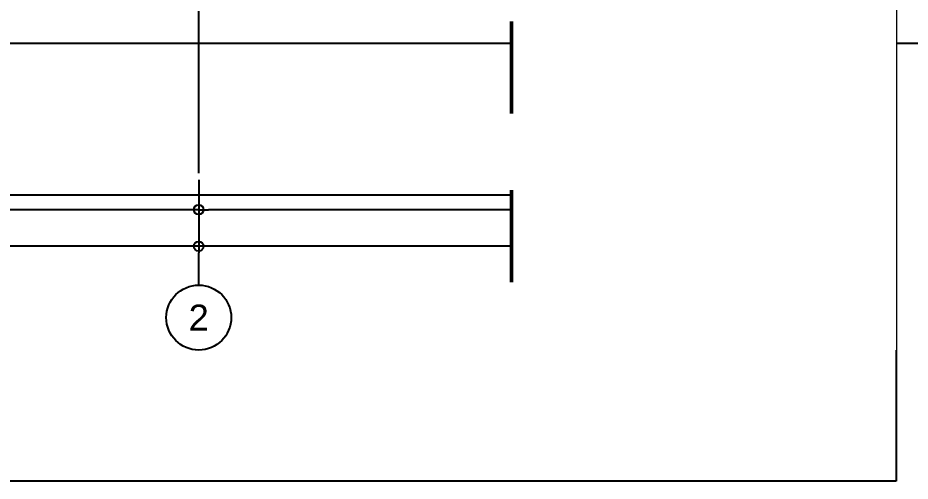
# Model space of a CAD drawing. Header units: millimetres. Extents: x 2519235 to 7246330, y 25937 to 201821.
# Drawn here: x 3146792 to 3153661, y 96627 to 100198 of the extents above; entities that cross this region are included whole.
import ezdxf
from ezdxf.enums import TextEntityAlignment as Align
from ezdxf.xclip import XClip

# ---------------------------------------------------------------- set-up
doc = ezdxf.new("R2010")
doc.units = ezdxf.units.MM
doc.header["$XCLIPFRAME"] = 0
doc.set_wipeout_variables(frame=1)
doc.linetypes.add('TA_GL_005.00000', pattern=[13.75, 5, -1.25, 1.25, -1.25, 5])
doc.linetypes.add('TA_HL_004.00000', pattern=[26, 14.2, -11.8])
for name, color, linetype in [('000 - 0_SYM_DWG_BREAKER_MAIN_COLOR_1', 7, 'Continuous'), ('000 - 0_SYM_DWG_BREAKER_WIPEOUT_', 7, 'Continuous'), ('000 - 0_SYM_DWG_GRID-BUBBLE_MAIN_COLOR_1', 7, 'Continuous'), ('000 - 0_SYM_DWG_GRIDLINE_MAIN_COLOR_1', 7, 'Continuous'), ('000 - 0_SYM_DWG_GRIDLINE_MAIN_COLOR_251', 7, 'Continuous'), ('010 - ASPG_DIMS_OVERALL', 7, 'Continuous'), ('010 - ASPG_DIMS_OVERALL_2', 7, 'Continuous'), ('010 - ASPG_DIMS_OVERALL_3', 7, 'Continuous')]:
    doc.layers.add(name, color=color, linetype=linetype)
doc.styles.add('Arial', font='arial.ttf', dxfattribs={"height": 300})
doc.styles.add('FAMELINE_FOR_CKST', font='arial.ttf')
doc.styles.add('TA', font='', dxfattribs={"height": 4.5})
doc.styles.get('TA').set_extended_font_data('Cordia New')
doc.dimstyles.new('FAMELINE-CKST_C-C', dxfattribs={"dimtxt": 0.3, "dimasz": 0.15, "dimexe": 0.1, "dimexo": 0.1, "dimgap": 0.05, "dimtad": 1, "dimzin": 0, "dimdsep": 46, "dimtxsty": 'FAMELINE_FOR_CKST', "dimblk": 'ORIGIN', "dimblk1": 'ORIGIN', "dimblk2": 'ORIGIN', "dimsah": 1, "dimcen": 0.1, "dimdle": 0.1, "dimclrd": 7, "dimclre": 7, "dimclrt": 7, "dimadec": 0, "dimazin": 0, "dimtfac": 1, "dimtix": 1, "dimtmove": 2, "dimatfit": 3, "dimfxl": 1, "dimtolj": 1, "dimtzin": 0, "dimlwd": -1, "dimlwe": -1, "dimarcsym": 0})

# ---------------------------------------------------------------- blocks, each defined once
blk = doc.blocks.new('*U972')
at = {"layer": '000 - 0_SYM_DWG_GRIDLINE_MAIN_COLOR_1', "color": 7}
blk.add_line((37.25, 0), (32.25, 0), dxfattribs=at)
blk.add_circle((42.25, 0), 5, dxfattribs=at)
at = {"layer": '000 - 0_SYM_DWG_GRIDLINE_MAIN_COLOR_251', "color": 7, "linetype": 'ByBlock', "ltscale": 5}
blk.add_line((20, 0), (-348.8, 0), dxfattribs=at)
at = {"layer": '000 - 0_SYM_DWG_GRIDLINE_MAIN_COLOR_251', "color": 7}
blk.add_point((0, 0), dxfattribs=at)
at = {"color": 7, "style": 'TA', "flags": 1}
blk.add_attdef('LOCATION', (6, -6), '', height=4.5, rotation=270, dxfattribs=at)
at = {"layer": '000 - 0_SYM_DWG_GRID-BUBBLE_MAIN_COLOR_1', "color": 7, "style": 'Arial'}
blk.add_attdef('GRID-HEAD', text='', height=4, rotation=90, dxfattribs=at).set_placement((42.25, 0), align=Align.MIDDLE_CENTER)
blk = doc.blocks.new('_Origin')
at = {"color": 7, "linetype": 'ByBlock', "lineweight": -2}
blk.add_line((0, 0), (-1, 0), dxfattribs=at)
blk.add_circle((0, 0), 0.5, dxfattribs=at)
blk = doc.blocks.new('*D2408')
at = {"layer": '010 - ASPG_DIMS_OVERALL_2', "color": 7, "transparency": 16777216}
for p, q in [((5400, 98950), (5400, 98668.7)), ((13200, 98950), (13200, 98668.7)), ((13125, 98718.7), (5475, 98718.7))]:
    blk.add_line(p, q, dxfattribs=at)
at = {"layer": 'Defpoints', "color": 7, "transparency": 16777216}
for p in [(5400, 99000), (13200, 99000), (5400, 98718.7)]:
    blk.add_point(p, dxfattribs=at)
at = {"layer": '010 - ASPG_DIMS_OVERALL_2', "color": 7, "transparency": 16777216, "xscale": 75, "yscale": 75, "zscale": 75, "rotation": 180}
blk.add_blockref('_Origin', (5400, 98718.7), dxfattribs=at)
at = {"layer": '010 - ASPG_DIMS_OVERALL_2', "color": 7, "transparency": 16777216, "xscale": 75, "yscale": 75, "zscale": 75}
blk.add_blockref('_Origin', (13200, 98718.7), dxfattribs=at)
at = {"layer": '010 - ASPG_DIMS_OVERALL_2', "color": 7, "transparency": 16777216, "insert": (9300, 98820.3), "char_height": 150, "attachment_point": 5, "style": 'FAMELINE_FOR_CKST'}
blk.add_mtext('\\A1;7800', dxfattribs=at)
blk = doc.blocks.new('*D2409')
at = {"layer": '010 - ASPG_DIMS_OVERALL_3', "color": 7, "transparency": 16777216}
for p, q in [((0, 98950), (0, 98668.7)), ((5400, 98950), (5400, 98668.7)), ((5325, 98718.7), (75, 98718.7))]:
    blk.add_line(p, q, dxfattribs=at)
at = {"layer": 'Defpoints', "color": 7, "transparency": 16777216}
for p in [(0, 99000), (5400, 99000), (0, 98718.7)]:
    blk.add_point(p, dxfattribs=at)
at = {"layer": '010 - ASPG_DIMS_OVERALL_3', "color": 7, "transparency": 16777216, "xscale": 75, "yscale": 75, "zscale": 75, "rotation": 180}
blk.add_blockref('_Origin', (0, 98718.7), dxfattribs=at)
at = {"layer": '010 - ASPG_DIMS_OVERALL_3', "color": 7, "transparency": 16777216, "xscale": 75, "yscale": 75, "zscale": 75}
blk.add_blockref('_Origin', (5400, 98718.7), dxfattribs=at)
at = {"layer": '010 - ASPG_DIMS_OVERALL_3', "color": 7, "transparency": 16777216, "insert": (2700, 98820.3), "char_height": 150, "attachment_point": 5, "style": 'FAMELINE_FOR_CKST'}
blk.add_mtext('\\A1;5400', dxfattribs=at)
blk = doc.blocks.new('*D2410')
at = {"layer": '010 - ASPG_DIMS_OVERALL', "color": 7, "transparency": 16777216}
for p, q in [((-18300, 98950), (-18300, 98387.5)), ((5400, 98950), (5400, 98387.5)), ((5325, 98437.5), (-18225, 98437.5))]:
    blk.add_line(p, q, dxfattribs=at)
at = {"layer": 'Defpoints', "color": 7, "transparency": 16777216}
for p in [(-18300, 99000), (5400, 99000), (-18300, 98437.5)]:
    blk.add_point(p, dxfattribs=at)
at = {"layer": '010 - ASPG_DIMS_OVERALL', "color": 7, "transparency": 16777216, "xscale": 75, "yscale": 75, "zscale": 75, "rotation": 180}
blk.add_blockref('_Origin', (-18300, 98437.5), dxfattribs=at)
at = {"layer": '010 - ASPG_DIMS_OVERALL', "color": 7, "transparency": 16777216, "xscale": 75, "yscale": 75, "zscale": 75}
blk.add_blockref('_Origin', (5400, 98437.5), dxfattribs=at)
at = {"layer": '010 - ASPG_DIMS_OVERALL', "color": 7, "transparency": 16777216, "insert": (-6450, 98539.1), "char_height": 150, "attachment_point": 5, "style": 'FAMELINE_FOR_CKST'}
blk.add_mtext('\\A1;23700', dxfattribs=at)
blk = doc.blocks.new('*D2406')
at = {"layer": '010 - ASPG_DIMS_OVERALL_2', "color": 7, "transparency": 16777216}
for p, q in [((0, 98950), (0, 98387.5)), ((24600, 98950), (24600, 98387.5)), ((24525, 98437.5), (75, 98437.5))]:
    blk.add_line(p, q, dxfattribs=at)
at = {"layer": 'Defpoints', "color": 7, "transparency": 16777216}
for p in [(0, 99000), (24600, 99000), (0, 98437.5)]:
    blk.add_point(p, dxfattribs=at)
at = {"layer": '010 - ASPG_DIMS_OVERALL_2', "color": 7, "transparency": 16777216, "xscale": 75, "yscale": 75, "zscale": 75, "rotation": 180}
blk.add_blockref('_Origin', (0, 98437.5), dxfattribs=at)
at = {"layer": '010 - ASPG_DIMS_OVERALL_2', "color": 7, "transparency": 16777216, "xscale": 75, "yscale": 75, "zscale": 75}
blk.add_blockref('_Origin', (24600, 98437.5), dxfattribs=at)
at = {"layer": '010 - ASPG_DIMS_OVERALL_2', "color": 7, "transparency": 16777216, "insert": (12300, 98539.1), "char_height": 150, "attachment_point": 5, "style": 'FAMELINE_FOR_CKST'}
blk.add_mtext('\\A1;24600', dxfattribs=at)
blk = doc.blocks.new('W-1-PP17-ENT1_REV02_20260415-163809_PP17_ENT1_SE_ELE3')
at = {"layer": 'Defpoints', "color": 7}
blk.add_lwpolyline([(-21407.2, 100790), (23378.9, 100790), (23378.9, 98830), (-21407.2, 98830)], close=True, dxfattribs=at)
blk = doc.blocks.new('A$Cb853d02f')
at = {"layer": 'Defpoints', "color": 7}
blk.add_lwpolyline([(773.84, 0), (0, 0), (0, 444), (773.84, 444)], close=True, dxfattribs=at)
blk = doc.blocks.new('*U975')
at = {"color": 7}
blk.add_wipeout([(59.21, 204.84), (0, 204.84), (0, 5.4), (7.42, 2.7), (-7.42, -2.7), (0, -5.4), (0, -186.05), (59.21, -186.05)], dxfattribs=at).dxf.layer = '000 - 0_SYM_DWG_BREAKER_WIPEOUT_'
at = {"layer": '000 - 0_SYM_DWG_BREAKER_MAIN_COLOR_1', "color": 7, "linetype": 'ByBlock', "lineweight": -2}
blk.add_line((0, -5.4), (0, -186.05), dxfattribs=at)
blk = doc.blocks.new('W-1-PP17-ENT1_REV02_20260415-163734_PP17_ENT1_ELE3_DIMS')
at = {"layer": '000 - 0_SYM_DWG_GRIDLINE_MAIN_COLOR_251', "color": 7, "linetype": 'TA_GL_005.00000', "xscale": 50, "yscale": 50, "zscale": 50, "rotation": 270}
blk.add_blockref('*U972', (5400, 100000), dxfattribs=at).add_auto_attribs({'GRID-HEAD': '2'})
at = {"layer": '010 - ASPG_DIMS_OVERALL', "color": 7}
dim = blk.add_linear_dim(base=(-18300, 98437.5), p1=(5400, 99000), p2=(-18300, 99000), dimstyle='FAMELINE-CKST_C-C', override={"dimscale": 500, "dimdec": 0, "dimlfac": 1, "dimclrd": 7, "dimclre": 7, "dimclrt": 7}, dxfattribs=at)
dim.commit()
dim.dimension.update_dxf_attribs({"geometry": '*D2410', "text_midpoint": (-6450, 98539.1)})
at = {"layer": '010 - ASPG_DIMS_OVERALL_2', "color": 7}
for base, p1, p2, picture, middle in [((0, 98437.5), (24600, 99000), (0, 99000), '*D2406', (12300, 98539.1)), ((5400, 98718.7), (13200, 99000), (5400, 99000), '*D2408', (9300, 98820.3))]:
    dim = blk.add_linear_dim(base=base, p1=p1, p2=p2, dimstyle='FAMELINE-CKST_C-C', override={"dimscale": 500, "dimdec": 0, "dimlfac": 1, "dimclrd": 7, "dimclre": 7, "dimclrt": 7}, dxfattribs=at)
    dim.commit()
    dim.dimension.update_dxf_attribs({"geometry": picture, "text_midpoint": middle})
at = {"layer": '010 - ASPG_DIMS_OVERALL_3', "color": 7}
dim = blk.add_linear_dim(base=(0, 98718.7), p1=(5400, 99000), p2=(0, 99000), dimstyle='FAMELINE-CKST_C-C', override={"dimscale": 500, "dimdec": 0, "dimlfac": 1, "dimclrd": 7, "dimclre": 7, "dimclrt": 7}, dxfattribs=at)
dim.commit()
dim.dimension.update_dxf_attribs({"geometry": '*D2409', "text_midpoint": (2700, 98820.3)})

msp = doc.modelspace()

# ---------------------------------------------------------------- block references
at = {"color": 7}
ref = msp.add_blockref('W-1-PP17-ENT1_REV02_20260415-163734_PP17_ENT1_ELE3_DIMS', (3142784.512, 0), dxfattribs=at)
XClip(ref).set_block_clipping_path([(-30746.20774421, 96626.6495575322), (8009.3387503899, 118826.648907504)])

# ---------------------------------------------------------------- next in the draw order: block references
ref = msp.add_blockref('W-1-PP17-ENT1_REV02_20260415-163809_PP17_ENT1_SE_ELE3', (3142784.512, 0), dxfattribs=at)
XClip(ref).set_block_clipping_path([(-27924.5126162572, 96626.6495575322), (8003.79225579, 118826.648907504)])

# ---------------------------------------------------------------- next in the draw order: linework, layer by layer
at = {"layer": 'Defpoints', "color": 7}
msp.add_line((3170369.356, 100000), (3114860, 100000), dxfattribs=at)

# ---------------------------------------------------------------- next in the draw order: block references
at = {"color": 7, "xscale": 50, "yscale": 50, "zscale": 50}
msp.add_blockref('A$Cb853d02f', (3114860, 96626.65), dxfattribs=at)

# ---------------------------------------------------------------- next in the draw order: block references
at = {"color": 7, "linetype": 'TA_HL_004.00000', "lineweight": 50, "xscale": 50, "yscale": 50, "zscale": 50}
msp.add_blockref('*U975', (3150591.759, 106940), dxfattribs=at)

doc.saveas('drawing.dxf')
